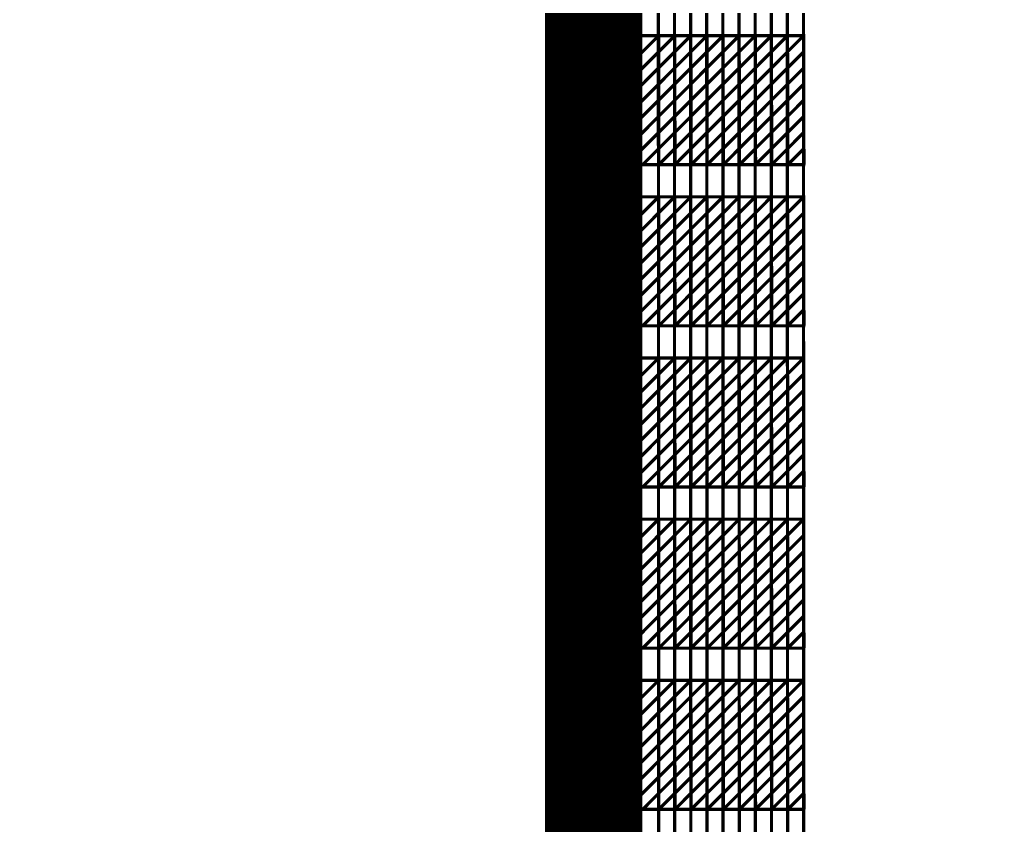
# Model space of a CAD drawing. Header units: millimetres. Extents: x -51 to 51, y -51 to 51.
# Drawn here: x -15.088 to -12.051, y -16.646 to -14.146 of the extents above; entities that cross this region are included whole.
import ezdxf

# ---------------------------------------------------------------- set-up
doc = ezdxf.new("R2010")
doc.units = ezdxf.units.MM
doc.linetypes.add('DASHED', pattern=[19.05, 12.7, -6.35])
for name, color, linetype in [('bottom_SU8', 5, 'Continuous'), ('metal', 43, 'Continuous'), ('reference', 18, 'DASHED')]:
    doc.layers.add(name, color=color, linetype=linetype)
doc.layers.add('top SU-8', color=3, linetype='Continuous', transparency=0.63)

msp = doc.modelspace()

# ---------------------------------------------------------------- linework, layer by layer
at = {"layer": 'bottom_SU8', "transparency": 33554544}
for points, const_width in [([(-13.3059, 5.9298), (-13.3059, -19.1017)], 0.3), ([(-12.6544, -19.0957), (-12.659, -3.1921)], 0.01), ([(-13.1044, -19.0957), (-13.109, -3.1964)], 0.01), ([(-13.0547, -19.0957), (-13.059, -3.1964)], 0.01), ([(-13.0047, -19.0957), (-13.009, -3.1964)], 0.01), ([(-12.9544, -19.0957), (-12.959, -3.1961)], 0.01), ([(-12.9044, -19.0957), (-12.909, -3.1964)], 0.01), ([(-12.8544, -19.0957), (-12.859, -3.1961)], 0.01), ([(-12.8044, -19.0957), (-12.8087, -3.1961)], 0.01), ([(-12.7544, -19.0957), (-12.759, -3.1961)], 0.01), ([(-12.7044, -19.0957), (-12.709, -3.1961)], 0.01), ([(-13.1902, -14.2808), (-13.1053, -14.1957)], 0.01), ([(-13.19, -14.3307), (-13.0553, -14.1957)], 0.01), ([(-13.19, -14.3808), (-13.0053, -14.1957)], 0.01), ([(-13.19, -14.4309), (-12.9553, -14.1957)], 0.01), ([(-13.19, -14.481), (-12.9053, -14.1957)], 0.01), ([(-13.19, -14.5311), (-12.8553, -14.1957)], 0.01), ([(-13.19, -14.5812), (-12.8053, -14.1957)], 0.01), ([(-13.19, -14.1957), (-12.6497, -14.1957)], 0.01), ([(-13.1544, -14.5957), (-12.7553, -14.1957)], 0.01), ([(-13.1044, -14.5957), (-13.1053, -14.1957)], 0.01), ([(-13.1044, -14.5957), (-12.7053, -14.1957)], 0.01), ([(-13.0544, -14.5957), (-13.0553, -14.1957)], 0.01), ([(-13.0544, -14.5957), (-12.6553, -14.1957)], 0.01), ([(-13.0044, -14.5957), (-13.0053, -14.1957)], 0.01), ([(-12.9544, -14.5957), (-12.9553, -14.1957)], 0.01), ([(-12.9044, -14.5957), (-12.9053, -14.1957)], 0.01), ([(-12.8544, -14.5957), (-12.8553, -14.1957)], 0.01), ([(-12.8044, -14.5957), (-12.8053, -14.1957)], 0.01), ([(-12.7544, -14.5957), (-12.7553, -14.1957)], 0.01), ([(-12.7044, -14.5957), (-12.7053, -14.1957)], 0.01), ([(-12.6544, -14.5957), (-12.6553, -14.1957)], 0.01), ([(-13.0044, -14.5957), (-12.6552, -14.2457)], 0.01), ([(-12.9544, -14.5957), (-12.6551, -14.2957)], 0.01), ([(-12.9044, -14.5957), (-12.655, -14.3457)], 0.01), ([(-12.8544, -14.5957), (-12.6549, -14.3957)], 0.01), ([(-12.8044, -14.5957), (-12.6548, -14.4457)], 0.01), ([(-12.7544, -14.5957), (-12.6546, -14.4957)], 0.01), ([(-12.7044, -14.5957), (-12.6545, -14.5457)], 0.01), ([(-13.19, -14.5957), (-12.6496, -14.5957)], 0.01), ([(-13.1902, -14.7808), (-13.1053, -14.6957)], 0.01), ([(-13.19, -14.8307), (-13.0553, -14.6957)], 0.01), ([(-13.19, -14.8808), (-13.0053, -14.6957)], 0.01), ([(-13.19, -14.9309), (-12.9553, -14.6957)], 0.01), ([(-13.19, -14.981), (-12.9053, -14.6957)], 0.01), ([(-13.19, -15.0311), (-12.8553, -14.6957)], 0.01), ([(-13.19, -15.0812), (-12.8053, -14.6957)], 0.01), ([(-13.19, -14.6957), (-12.6497, -14.6957)], 0.01), ([(-13.1544, -15.0957), (-12.7553, -14.6957)], 0.01), ([(-13.1044, -15.0957), (-13.1053, -14.6957)], 0.01), ([(-13.1044, -15.0957), (-12.7053, -14.6957)], 0.01), ([(-13.0544, -15.0957), (-13.0553, -14.6957)], 0.01), ([(-13.0544, -15.0957), (-12.6553, -14.6957)], 0.01), ([(-13.0044, -15.0957), (-13.0053, -14.6957)], 0.01), ([(-12.9544, -15.0957), (-12.9553, -14.6957)], 0.01), ([(-12.9044, -15.0957), (-12.9053, -14.6957)], 0.01), ([(-12.8544, -15.0957), (-12.8553, -14.6957)], 0.01), ([(-12.8044, -15.0957), (-12.8053, -14.6957)], 0.01), ([(-12.7544, -15.0957), (-12.7553, -14.6957)], 0.01), ([(-12.7044, -15.0957), (-12.7053, -14.6957)], 0.01), ([(-12.6544, -15.0957), (-12.6553, -14.6957)], 0.01), ([(-13.0044, -15.0957), (-12.6552, -14.7457)], 0.01), ([(-12.9544, -15.0957), (-12.6551, -14.7957)], 0.01), ([(-12.9044, -15.0957), (-12.655, -14.8457)], 0.01), ([(-12.8544, -15.0957), (-12.6549, -14.8957)], 0.01), ([(-12.8044, -15.0957), (-12.6548, -14.9457)], 0.01), ([(-12.7544, -15.0957), (-12.6546, -14.9957)], 0.01), ([(-12.7044, -15.0957), (-12.6545, -15.0457)], 0.01), ([(-13.19, -15.0957), (-12.6496, -15.0957)], 0.01), ([(-13.1902, -15.2808), (-13.1053, -15.1957)], 0.01), ([(-13.19, -15.3307), (-13.0553, -15.1957)], 0.01), ([(-13.19, -15.3808), (-13.0053, -15.1957)], 0.01), ([(-13.19, -15.4309), (-12.9553, -15.1957)], 0.01), ([(-13.19, -15.481), (-12.9053, -15.1957)], 0.01), ([(-13.19, -15.5311), (-12.8553, -15.1957)], 0.01), ([(-13.19, -15.5812), (-12.8053, -15.1957)], 0.01), ([(-13.19, -15.1957), (-12.6497, -15.1957)], 0.01), ([(-13.1544, -15.5957), (-12.7553, -15.1957)], 0.01), ([(-13.1044, -15.5957), (-13.1053, -15.1957)], 0.01), ([(-13.1044, -15.5957), (-12.7053, -15.1957)], 0.01), ([(-13.0544, -15.5957), (-13.0553, -15.1957)], 0.01), ([(-13.0544, -15.5957), (-12.6553, -15.1957)], 0.01), ([(-13.0044, -15.5957), (-13.0053, -15.1957)], 0.01), ([(-12.9544, -15.5957), (-12.9553, -15.1957)], 0.01), ([(-12.9044, -15.5957), (-12.9053, -15.1957)], 0.01), ([(-12.8544, -15.5957), (-12.8553, -15.1957)], 0.01), ([(-12.8044, -15.5957), (-12.8053, -15.1957)], 0.01), ([(-12.7544, -15.5957), (-12.7553, -15.1957)], 0.01), ([(-12.7044, -15.5957), (-12.7053, -15.1957)], 0.01), ([(-12.6544, -15.5957), (-12.6553, -15.1957)], 0.01), ([(-13.0044, -15.5957), (-12.6552, -15.2457)], 0.01), ([(-12.9544, -15.5957), (-12.6551, -15.2957)], 0.01), ([(-12.9044, -15.5957), (-12.655, -15.3457)], 0.01), ([(-12.8544, -15.5957), (-12.6549, -15.3957)], 0.01), ([(-12.8044, -15.5957), (-12.6548, -15.4457)], 0.01), ([(-12.7544, -15.5957), (-12.6546, -15.4957)], 0.01), ([(-12.7044, -15.5957), (-12.6545, -15.5457)], 0.01), ([(-13.19, -15.5957), (-12.6496, -15.5957)], 0.01), ([(-13.1902, -15.7808), (-13.1053, -15.6957)], 0.01), ([(-13.19, -15.8307), (-13.0553, -15.6957)], 0.01), ([(-13.19, -15.8808), (-13.0053, -15.6957)], 0.01), ([(-13.19, -15.9309), (-12.9553, -15.6957)], 0.01), ([(-13.19, -15.981), (-12.9053, -15.6957)], 0.01), ([(-13.19, -16.0311), (-12.8553, -15.6957)], 0.01), ([(-13.19, -16.0812), (-12.8053, -15.6957)], 0.01), ([(-13.19, -15.6957), (-12.6497, -15.6957)], 0.01), ([(-13.1544, -16.0957), (-12.7553, -15.6957)], 0.01), ([(-13.1044, -16.0957), (-13.1053, -15.6957)], 0.01), ([(-13.1044, -16.0957), (-12.7053, -15.6957)], 0.01), ([(-13.0544, -16.0957), (-13.0553, -15.6957)], 0.01), ([(-13.0544, -16.0957), (-12.6553, -15.6957)], 0.01), ([(-13.0044, -16.0957), (-13.0053, -15.6957)], 0.01), ([(-12.9544, -16.0957), (-12.9553, -15.6957)], 0.01), ([(-12.9044, -16.0957), (-12.9053, -15.6957)], 0.01), ([(-12.8544, -16.0957), (-12.8553, -15.6957)], 0.01), ([(-12.8044, -16.0957), (-12.8053, -15.6957)], 0.01), ([(-12.7544, -16.0957), (-12.7553, -15.6957)], 0.01), ([(-12.7044, -16.0957), (-12.7053, -15.6957)], 0.01), ([(-12.6544, -16.0957), (-12.6553, -15.6957)], 0.01), ([(-13.0044, -16.0957), (-12.6552, -15.7457)], 0.01), ([(-12.9544, -16.0957), (-12.6551, -15.7957)], 0.01), ([(-12.9044, -16.0957), (-12.655, -15.8457)], 0.01), ([(-12.8544, -16.0957), (-12.6549, -15.8957)], 0.01), ([(-12.8044, -16.0957), (-12.6548, -15.9457)], 0.01), ([(-12.7544, -16.0957), (-12.6546, -15.9957)], 0.01), ([(-12.7044, -16.0957), (-12.6545, -16.0457)], 0.01), ([(-13.19, -16.0957), (-12.6496, -16.0957)], 0.01), ([(-13.1902, -16.2808), (-13.1053, -16.1957)], 0.01), ([(-13.19, -16.3307), (-13.0553, -16.1957)], 0.01), ([(-13.19, -16.3808), (-13.0053, -16.1957)], 0.01), ([(-13.19, -16.4309), (-12.9553, -16.1957)], 0.01), ([(-13.19, -16.481), (-12.9053, -16.1957)], 0.01), ([(-13.19, -16.5311), (-12.8553, -16.1957)], 0.01), ([(-13.19, -16.5812), (-12.8053, -16.1957)], 0.01), ([(-13.19, -16.1957), (-12.6497, -16.1957)], 0.01), ([(-13.1544, -16.5957), (-12.7553, -16.1957)], 0.01), ([(-13.1044, -16.5957), (-13.1053, -16.1957)], 0.01), ([(-13.1044, -16.5957), (-12.7053, -16.1957)], 0.01), ([(-13.0544, -16.5957), (-13.0553, -16.1957)], 0.01), ([(-13.0544, -16.5957), (-12.6553, -16.1957)], 0.01), ([(-13.0044, -16.5957), (-13.0053, -16.1957)], 0.01), ([(-12.9544, -16.5957), (-12.9553, -16.1957)], 0.01), ([(-12.9044, -16.5957), (-12.9053, -16.1957)], 0.01), ([(-12.8544, -16.5957), (-12.8553, -16.1957)], 0.01), ([(-12.8044, -16.5957), (-12.8053, -16.1957)], 0.01), ([(-12.7544, -16.5957), (-12.7553, -16.1957)], 0.01), ([(-12.7044, -16.5957), (-12.7053, -16.1957)], 0.01), ([(-12.6544, -16.5957), (-12.6553, -16.1957)], 0.01), ([(-13.0044, -16.5957), (-12.6552, -16.2457)], 0.01), ([(-12.9544, -16.5957), (-12.6551, -16.2957)], 0.01), ([(-12.9044, -16.5957), (-12.655, -16.3457)], 0.01), ([(-12.8544, -16.5957), (-12.6549, -16.3957)], 0.01), ([(-12.8044, -16.5957), (-12.6548, -16.4457)], 0.01), ([(-12.7544, -16.5957), (-12.6546, -16.4957)], 0.01), ([(-12.7044, -16.5957), (-12.6545, -16.5457)], 0.01), ([(-13.19, -16.5957), (-12.6496, -16.5957)], 0.01)]:
    msp.add_lwpolyline(points, dxfattribs=dict(at, const_width=const_width))
at = {"layer": 'metal', "transparency": 33554544}
for points, const_width in [([(-13.3759, -15.0957), (-13.3759, 8.2445)], 0.004), ([(-13.3669, -14.5957), (-13.3669, 8.2445)], 0.004), ([(-13.3939, -16.0957), (-13.3939, 7.6503)], 0.004), ([(-13.3849, -15.5957), (-13.3849, 7.6503)], 0.004), ([(-13.4119, -17.0957), (-13.4119, 7.0554)], 0.004), ([(-13.4029, -16.5957), (-13.4029, 7.0554)], 0.004), ([(-13.4299, -18.0957), (-13.4299, 6.4565)], 0.004), ([(-13.4209, -17.5957), (-13.4209, 6.4576)], 0.004), ([(-13.4389, -18.5957), (-13.4389, 5.8943)], 0.004), ([(-13.4479, -19.0957), (-13.4479, 5.8889)], 0.004), ([(-13.1647, -14.3054), (-13.0553, -14.1957)], 0.006), ([(-13.1647, -14.3554), (-13.0053, -14.1957)], 0.006), ([(-13.1647, -14.4055), (-12.9553, -14.1957)], 0.006), ([(-13.1647, -14.5558), (-12.8053, -14.1957)], 0.006), ([(-13.1647, -14.1957), (-12.6523, -14.1957)], 0.006), ([(-13.1646, -14.4556), (-12.9053, -14.1957)], 0.006), ([(-13.1646, -14.5056), (-12.8553, -14.1957)], 0.006), ([(-13.1646, -14.2551), (-13.1053, -14.1957)], 0.006), ([(-13.1544, -14.5957), (-12.7553, -14.1957)], 0.006), ([(-13.1044, -14.5957), (-13.1053, -14.1957)], 0.006), ([(-13.1044, -14.5957), (-12.7053, -14.1957)], 0.006), ([(-13.0544, -14.5957), (-13.0553, -14.1957)], 0.006), ([(-13.0544, -14.5957), (-12.6553, -14.1957)], 0.006), ([(-13.0044, -14.5957), (-13.0053, -14.1957)], 0.006), ([(-12.9544, -14.5957), (-12.9553, -14.1957)], 0.006), ([(-12.9044, -14.5957), (-12.9053, -14.1957)], 0.006), ([(-12.8544, -14.5957), (-12.8553, -14.1957)], 0.006), ([(-12.8044, -14.5957), (-12.8053, -14.1957)], 0.006), ([(-12.7544, -14.5957), (-12.7553, -14.1957)], 0.006), ([(-12.7044, -14.5957), (-12.7053, -14.1957)], 0.006), ([(-12.6544, -14.5957), (-12.6553, -14.1957)], 0.006), ([(-13.0044, -14.5957), (-12.6552, -14.2457)], 0.006), ([(-12.9544, -14.5957), (-12.6551, -14.2957)], 0.006), ([(-12.9044, -14.5957), (-12.655, -14.3457)], 0.006), ([(-12.8544, -14.5957), (-12.6549, -14.3957)], 0.006), ([(-12.8044, -14.5957), (-12.6548, -14.4457)], 0.006), ([(-12.7544, -14.5957), (-12.6546, -14.4957)], 0.006), ([(-12.7044, -14.5957), (-12.6545, -14.5457)], 0.006), ([(-13.1668, -14.5957), (-12.652, -14.5957)], 0.006), ([(-13.1647, -14.8054), (-13.0553, -14.6957)], 0.006), ([(-13.1647, -14.8554), (-13.0053, -14.6957)], 0.006), ([(-13.1647, -14.9055), (-12.9553, -14.6957)], 0.006), ([(-13.1647, -15.0558), (-12.8053, -14.6957)], 0.006), ([(-13.1647, -14.6957), (-12.6523, -14.6957)], 0.006), ([(-13.1646, -14.9556), (-12.9053, -14.6957)], 0.006), ([(-13.1646, -15.0056), (-12.8553, -14.6957)], 0.006), ([(-13.1646, -14.7551), (-13.1053, -14.6957)], 0.006), ([(-13.1544, -15.0957), (-12.7553, -14.6957)], 0.006), ([(-13.1044, -15.0957), (-13.1053, -14.6957)], 0.006), ([(-13.1044, -15.0957), (-12.7053, -14.6957)], 0.006), ([(-13.0544, -15.0957), (-13.0553, -14.6957)], 0.006), ([(-13.0544, -15.0957), (-12.6553, -14.6957)], 0.006), ([(-13.0044, -15.0957), (-13.0053, -14.6957)], 0.006), ([(-12.9544, -15.0957), (-12.9553, -14.6957)], 0.006), ([(-12.9044, -15.0957), (-12.9053, -14.6957)], 0.006), ([(-12.8544, -15.0957), (-12.8553, -14.6957)], 0.006), ([(-12.8044, -15.0957), (-12.8053, -14.6957)], 0.006), ([(-12.7544, -15.0957), (-12.7553, -14.6957)], 0.006), ([(-12.7044, -15.0957), (-12.7053, -14.6957)], 0.006), ([(-12.6544, -15.0957), (-12.6553, -14.6957)], 0.006), ([(-13.0044, -15.0957), (-12.6552, -14.7457)], 0.006), ([(-12.9544, -15.0957), (-12.6551, -14.7957)], 0.006), ([(-12.9044, -15.0957), (-12.655, -14.8457)], 0.006), ([(-12.8544, -15.0957), (-12.6549, -14.8957)], 0.006), ([(-12.8044, -15.0957), (-12.6548, -14.9457)], 0.006), ([(-12.7544, -15.0957), (-12.6546, -14.9957)], 0.006), ([(-12.7044, -15.0957), (-12.6545, -15.0457)], 0.006), ([(-13.1668, -15.0957), (-12.652, -15.0957)], 0.006), ([(-13.1647, -15.3054), (-13.0553, -15.1957)], 0.006), ([(-13.1647, -15.3554), (-13.0053, -15.1957)], 0.006), ([(-13.1647, -15.4055), (-12.9553, -15.1957)], 0.006), ([(-13.1647, -15.5558), (-12.8053, -15.1957)], 0.006), ([(-13.1647, -15.1957), (-12.6523, -15.1957)], 0.006), ([(-13.1646, -15.4556), (-12.9053, -15.1957)], 0.006), ([(-13.1646, -15.5056), (-12.8553, -15.1957)], 0.006), ([(-13.1646, -15.2551), (-13.1053, -15.1957)], 0.006), ([(-13.1544, -15.5957), (-12.7553, -15.1957)], 0.006), ([(-13.1044, -15.5957), (-13.1053, -15.1957)], 0.006), ([(-13.1044, -15.5957), (-12.7053, -15.1957)], 0.006), ([(-13.0544, -15.5957), (-13.0553, -15.1957)], 0.006), ([(-13.0544, -15.5957), (-12.6553, -15.1957)], 0.006), ([(-13.0044, -15.5957), (-13.0053, -15.1957)], 0.006), ([(-12.9544, -15.5957), (-12.9553, -15.1957)], 0.006), ([(-12.9044, -15.5957), (-12.9053, -15.1957)], 0.006), ([(-12.8544, -15.5957), (-12.8553, -15.1957)], 0.006), ([(-12.8044, -15.5957), (-12.8053, -15.1957)], 0.006), ([(-12.7544, -15.5957), (-12.7553, -15.1957)], 0.006), ([(-12.7044, -15.5957), (-12.7053, -15.1957)], 0.006), ([(-12.6544, -15.5957), (-12.6553, -15.1957)], 0.006), ([(-13.0044, -15.5957), (-12.6552, -15.2457)], 0.006), ([(-12.9544, -15.5957), (-12.6551, -15.2957)], 0.006), ([(-12.9044, -15.5957), (-12.655, -15.3457)], 0.006), ([(-12.8544, -15.5957), (-12.6549, -15.3957)], 0.006), ([(-12.8044, -15.5957), (-12.6548, -15.4457)], 0.006), ([(-12.7544, -15.5957), (-12.6546, -15.4957)], 0.006), ([(-12.7044, -15.5957), (-12.6545, -15.5457)], 0.006), ([(-13.1668, -15.5957), (-12.652, -15.5957)], 0.006), ([(-13.1647, -15.8054), (-13.0553, -15.6957)], 0.006), ([(-13.1647, -15.8554), (-13.0053, -15.6957)], 0.006), ([(-13.1647, -15.9055), (-12.9553, -15.6957)], 0.006), ([(-13.1647, -16.0558), (-12.8053, -15.6957)], 0.006), ([(-13.1647, -15.6957), (-12.6523, -15.6957)], 0.006), ([(-13.1646, -15.9556), (-12.9053, -15.6957)], 0.006), ([(-13.1646, -16.0056), (-12.8553, -15.6957)], 0.006), ([(-13.1646, -15.7551), (-13.1053, -15.6957)], 0.006), ([(-13.1544, -16.0957), (-12.7553, -15.6957)], 0.006), ([(-13.1044, -16.0957), (-13.1053, -15.6957)], 0.006), ([(-13.1044, -16.0957), (-12.7053, -15.6957)], 0.006), ([(-13.0544, -16.0957), (-13.0553, -15.6957)], 0.006), ([(-13.0544, -16.0957), (-12.6553, -15.6957)], 0.006), ([(-13.0044, -16.0957), (-13.0053, -15.6957)], 0.006), ([(-12.9544, -16.0957), (-12.9553, -15.6957)], 0.006), ([(-12.9044, -16.0957), (-12.9053, -15.6957)], 0.006), ([(-12.8544, -16.0957), (-12.8553, -15.6957)], 0.006), ([(-12.8044, -16.0957), (-12.8053, -15.6957)], 0.006), ([(-12.7544, -16.0957), (-12.7553, -15.6957)], 0.006), ([(-12.7044, -16.0957), (-12.7053, -15.6957)], 0.006), ([(-12.6544, -16.0957), (-12.6553, -15.6957)], 0.006), ([(-13.0044, -16.0957), (-12.6552, -15.7457)], 0.006), ([(-12.9544, -16.0957), (-12.6551, -15.7957)], 0.006), ([(-12.9044, -16.0957), (-12.655, -15.8457)], 0.006), ([(-12.8544, -16.0957), (-12.6549, -15.8957)], 0.006), ([(-12.8044, -16.0957), (-12.6548, -15.9457)], 0.006), ([(-12.7544, -16.0957), (-12.6546, -15.9957)], 0.006), ([(-12.7044, -16.0957), (-12.6545, -16.0457)], 0.006), ([(-13.1668, -16.0957), (-12.652, -16.0957)], 0.006), ([(-13.1647, -16.3054), (-13.0553, -16.1957)], 0.006), ([(-13.1647, -16.3554), (-13.0053, -16.1957)], 0.006), ([(-13.1647, -16.4055), (-12.9553, -16.1957)], 0.006), ([(-13.1647, -16.5558), (-12.8053, -16.1957)], 0.006), ([(-13.1647, -16.1957), (-12.6523, -16.1957)], 0.006), ([(-13.1646, -16.4556), (-12.9053, -16.1957)], 0.006), ([(-13.1646, -16.5056), (-12.8553, -16.1957)], 0.006), ([(-13.1646, -16.2551), (-13.1053, -16.1957)], 0.006), ([(-13.1544, -16.5957), (-12.7553, -16.1957)], 0.006), ([(-13.1044, -16.5957), (-13.1053, -16.1957)], 0.006), ([(-13.1044, -16.5957), (-12.7053, -16.1957)], 0.006), ([(-13.0544, -16.5957), (-13.0553, -16.1957)], 0.006), ([(-13.0544, -16.5957), (-12.6553, -16.1957)], 0.006), ([(-13.0044, -16.5957), (-13.0053, -16.1957)], 0.006), ([(-12.9544, -16.5957), (-12.9553, -16.1957)], 0.006), ([(-12.9044, -16.5957), (-12.9053, -16.1957)], 0.006), ([(-12.8544, -16.5957), (-12.8553, -16.1957)], 0.006), ([(-12.8044, -16.5957), (-12.8053, -16.1957)], 0.006), ([(-12.7544, -16.5957), (-12.7553, -16.1957)], 0.006), ([(-12.7044, -16.5957), (-12.7053, -16.1957)], 0.006), ([(-12.6544, -16.5957), (-12.6553, -16.1957)], 0.006), ([(-13.0044, -16.5957), (-12.6552, -16.2457)], 0.006), ([(-12.9544, -16.5957), (-12.6551, -16.2957)], 0.006), ([(-12.9044, -16.5957), (-12.655, -16.3457)], 0.006), ([(-12.8544, -16.5957), (-12.6549, -16.3957)], 0.006), ([(-12.8044, -16.5957), (-12.6548, -16.4457)], 0.006), ([(-12.7544, -16.5957), (-12.6546, -16.4957)], 0.006), ([(-12.7044, -16.5957), (-12.6545, -16.5457)], 0.006), ([(-13.1668, -16.5957), (-12.652, -16.5957)], 0.006)]:
    msp.add_lwpolyline(points, dxfattribs=dict(at, const_width=const_width))
for points in [[(-13.3669, -14.1957), (-13.1595, -14.1957), (-13.1595, -14.5957), (-13.3669, -14.5957)], [(-13.3759, -14.6957), (-13.1595, -14.6957), (-13.1595, -15.0957), (-13.3759, -15.0957)], [(-13.3849, -15.1957), (-13.1595, -15.1957), (-13.1595, -15.5957), (-13.3849, -15.5957)], [(-13.3939, -15.6957), (-13.1595, -15.6957), (-13.1595, -16.0957), (-13.3939, -16.0957)], [(-13.4029, -16.1957), (-13.1595, -16.1957), (-13.1595, -16.5957), (-13.4029, -16.5957)]]:
    msp.add_lwpolyline(points, close=True, dxfattribs=at)
at = {"layer": 'reference'}
msp.add_circle((0, 0), 38.1, dxfattribs=at)
at = {"layer": 'top SU-8', "transparency": 33554544}
msp.add_lwpolyline([(-13.1559, -3.1692), (-13.4559, -3.1692), (-13.4561, -19.1018), (-13.4229, -19.1018)], close=True, dxfattribs=at)

doc.saveas('drawing.dxf')
